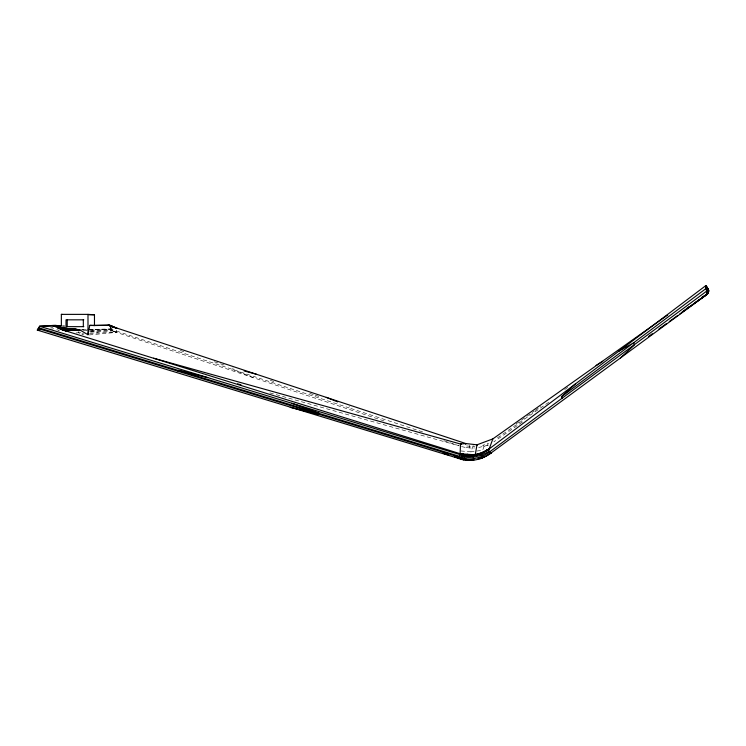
<?xml version="1.0" encoding="UTF-8"?>
<svg xmlns="http://www.w3.org/2000/svg" width="746" height="746" viewBox="0 0 746 746"><rect width="100%" height="100%" fill="white"/><g stroke="black" fill="none" stroke-linecap="round" stroke-linejoin="round"><path stroke-width="0.56" stroke-dasharray="3.73 2.8" d="M110.315 327.308L110.063 329.499L113.392 331.233A7.357 0.783 19 0 0 115.686 332.119L386.214 421.667M110.632 327.056L110.305 329.713M90.48 332.147L112.665 330.926L113.112 328.408M89.259 334.945L116.451 332.38L116.618 330.208M89.902 329.825L111.378 329.322L111.947 328.324M116.479 331.942L113.392 331.233M473.169 445.614L470.922 451.852L459.21 450.817M232.966 367.974L232.799 369.41L253.537 377.756M469.383 445.287L469.831 447.964L474.549 447.973M422.6 431.887L349.044 407.885L349.268 406.467M461.532 446.565L465.122 447.395L465.411 445.856L475.006 446.705M78.899 331.522L78.461 332.753L76.157 332.921M484.117 446.257L482.709 445.353L488.332 443.32L487.595 445.017L484.117 446.257L482.653 450.22L475.193 451.255M53.376 328.268L52.891 329.014L49.777 329.228M516.176 423.831L534.239 411.046M535.19 410.375L540.897 406.337M564.666 389.543L569.431 386.195M497.433 437.883L548.73 402.299M522.545 421.966L494.169 441.585L493.899 441.054M488.341 445.166L478.718 447.469M111.9 328.893L81.873 329.769M470.922 451.852L474.12 451.405M50.635 327.886L52.789 327.653M84.065 333.872L81.846 334.031L83.972 334.367M89.604 333.481L115.63 332.091M80.652 332.641L78.461 332.753L81.006 333.714M90.835 331.093L112.963 330.385M90.369 330.329L110.352 329.741L111.452 330.366M83.468 330.497L89.212 330.357M62.384 326.105L65.116 326.058M80.092 329.881L88.746 329.844M88.401 329.657L110.352 329.741M58.552 330.254L59.242 330.254L56.705 329.76M62.384 325.937L64.436 325.983M113.028 329.536L110.082 329.518M469.831 447.964L465.122 447.395M89.753 331.14L95.936 331.867L98.472 332.847M269.893 392.89L459.182 445.828L441.492 439.972M116.544 331.075L349.044 407.885M270.266 380.32L274.659 381.775M309.767 393.394L314.159 394.848M315.25 395.212L319.642 396.658M180.308 350.471L184.7 351.935M214.316 361.773L224.192 365.055M115.695 332.11L116.451 332.38M92.206 329.779L92.663 330.273M114.856 331.793A7.329 0.802 19 0 1 112.711 330.935M110.65 329.294C109.27 329.228 112.59 329.387 110.65 329.294"/><path stroke-width="1.12" d="M67.224 326.655L67.224 319.829M83.328 326.655L83.328 319.829M59.736 327.606L79.701 329.863L87.991 334.749L87.991 314.374L61.358 314.374L61.368 325.918L39.519 326.235L37.3 330.096L463.704 459.965A35.491 35.37 1.1 0 0 468.721 460.403L473.813 460.123A35.491 35.37 1.1 0 0 480.461 458.622L482.056 458.053A35.491 35.37 1.1 0 0 490.728 453.251L706.947 294.418C710.22 292.068 708.047 287.844 705.847 285.597L708.551 289.924L708.262 292.852L708.691 290.744L708.066 288.898L706.285 289.112M87.991 314.374L94.472 314.775L94.472 325.536L109.774 325.256L112.124 326.039L112.031 327.177M476.964 445.409L476.983 444.821L492.836 438.909L667.679 315.017M467.611 455.181L466.81 454.51L471.034 454.78L467.611 455.181L460.608 453.857L62.888 330.012L76.726 329.34L79.701 329.863L64.464 330.627M458.976 458.743L460.123 453.708L460.524 444.029L153.629 358.211M460.478 459.294L461.382 455.041L39.519 326.235L55.316 325.303L61.023 326.133M110.361 326.655L110.371 325.955L116.749 328.464M463.704 459.965L464.534 458.622L464.226 455.647L461.382 455.041A31.192 31.127 -11.1 0 0 468.647 456.048A31.183 31.108 -10.2 0 0 476.116 455.312L483.156 452.813A31.164 30.996 -12.9 0 0 488.098 449.754M482.056 458.053L482.224 456.421L480.433 454.006M462.641 453.894L462.576 454.389L467.537 455.172L475.239 454.855A31.043 30.25 1.2 0 0 475.78 454.79M475.78 454.771A32.013 31.975 73.7 0 1 475.239 454.855L460.123 453.708L461.587 454.137M679.653 314.085L706.947 294.418L706.994 289.028M465.69 444.327L465.83 443.562L108.058 325.144L89.753 325.424L87.991 334.749M38.186 328.557L459.35 457.177C469.337 461.093 481.31 458.165 489.674 451.852L706.546 291.238L708.691 290.744L708.262 292.852M178.219 371.62L178.639 370.23L207.714 377.597M485.049 451.572L489.19 448.943L492.836 438.909M690.805 305.813L706.947 294.418L707.898 290.791L705.847 285.597L488.098 449.763L490.728 453.251L491.446 452.71L485.786 456.198L479.389 458.641L481.384 458.119L480.461 458.622M462.072 459.667L462.79 455.377M708.486 292.329L706.947 294.418L694.657 302.923M706.024 287.005L706.732 286.921M702.275 296.871L706.947 294.418L708.439 292.46L707.189 292.712M620.458 357.949L634.333 345.016L633.802 342.666L706.201 288.404M562.092 398.55L561.393 396.797L575.203 384.097M561.393 396.797L633.802 342.666L618.751 351.263M648.591 336.455L652.358 333.742M658.942 328.995L666.476 323.568M669.302 321.535L677.769 315.437M682.254 311.856L688.903 307.156M687.085 308.154L688.978 306.848M460.123 453.708C470.157 456.636 480.331 454.333 489.19 448.943L484.937 451.628M596.054 365.456L602.731 361.39M473.813 460.123L473.141 455.815L479.016 454.5L488.537 449.428M470.092 455.274L468.647 456.048M489.19 448.943L485.469 450.789M481.189 458.277L485.124 456.179M487.082 455.135L491.017 453.036M488.966 449.101L479.603 454.146L469.43 455.787L460.049 454.277M489.152 451.153C480.974 456.393 470.829 458.846 461.28 456.515M482.774 452.663L479.93 453.885L469.682 455.517L460.095 453.894M482.671 452.71L477.906 454.314A31.043 30.25 1.2 0 1 476.321 454.687A32.013 31.975 73.7 0 0 477.906 454.314L477.72 453.801M466.81 454.51L467.677 454.286M472.237 459.853L469.999 460.245L462.334 459.116M478.018 458.706L481.384 458.119M706.108 287.704L706.928 287.844M59.661 326.161L52.817 325.48L60.958 329.228L71.775 328.66L76.726 329.34M471.77 459.909L470.409 460.394M109.466 325.685L111.182 325.732M461.587 443.935L460.524 444.029L465.83 443.562L476.983 444.821L475.239 454.855L471.034 454.78M65.536 331.019L66.944 330.907M470.157 455.274L472.712 455.163M57.759 327.708L60.538 327.653M57.545 327.597L58.953 328.324L71.775 328.66M58.309 328.007L66.152 328.091L71.896 330.506M83.813 319.829L66.021 319.829L66.021 326.655L83.813 326.655M88.867 314.756L94.472 314.775M37.3 330.096L39.883 330.114M53.18 326.077L56.164 326.133M91.637 325.47L89.753 325.424L94.472 325.536L93.53 325.508M109.774 325.256L108.049 325.209L112.124 326.039M108.739 325.228L110.716 325.573M58.104 327.503L57.517 327.578M61.358 314.374L62.384 314.439M58.113 327.503L66.245 330.963M58.925 327.55L59.717 327.597M463.527 459.144L465.728 459.452M461.783 453.95L462.613 454.1M463.583 459.219L465.746 459.676M290.222 407.344L318.738 414.534L319.129 413.144L291.807 403.278M244.129 370.958L256.4 374.24M237.564 383.845L240.958 384.796M111.098 326.011L109.41 325.489M38.633 327.783L459.573 456.328M442.77 453.167L448.262 454.874M454.846 456.925L458.137 457.951M114.464 327.27L116.786 328.026L111.546 326.291M76.148 330.152L72.754 328.781M68.362 330.795L61.368 327.708L64.128 328.137L69.77 330.674M63.904 330.413L63.932 330.422A18.697 1.958 17.1 0 1 60.184 328.893L58.953 328.324M74.74 329.042L76.857 330.096M74.022 330.329L69.844 328.445M110.772 325.769L111.443 326.021M326.216 397.348L337.742 401.907M464.534 458.622L468.721 460.403M110.417 325.993L113.206 327.27M77.724 329.508L78.283 329.984M708.066 288.898L708.7 291.164M706.537 287.891L705.847 285.597L706.947 294.418M483.156 452.813A31.313 31.192 -10.4 0 1 479.016 454.51M473.141 455.806A31.164 31.09 -9.9 0 1 464.226 455.638M62.841 330.012A18.715 1.865 17.4 0 1 60.911 329.21"/></g></svg>
